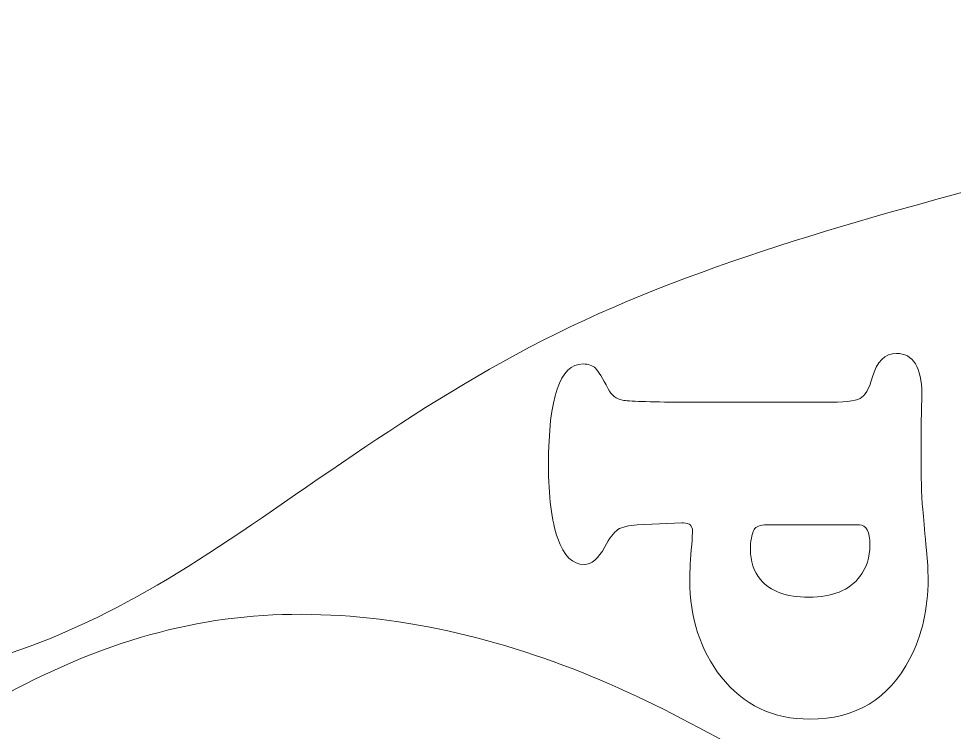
# Model space of a CAD drawing. Header units: centimetres. Extents: x -59 to 59, y -29 to 29.
# Drawn here: x 41.38 to 47.45, y 6.46 to 11.09 of the extents above; entities that cross this region are included whole.
import ezdxf

# ---------------------------------------------------------------- set-up
doc = ezdxf.new("R2010")
doc.units = ezdxf.units.CM
doc.header["$MEASUREMENT"] = 0
doc.layers.add('Camada 1', color=7, linetype='Continuous')

msp = doc.modelspace()

# ---------------------------------------------------------------- linework, layer by layer
at = {"layer": 'Camada 1', "color": 250, "lineweight": 9}
for points, knots in [([(44.87208, 9.04651), (45.82819, 9.51826), (46.94647, 9.81469), (48.06476, 10.11115), (48.06476, 10.11115), (48.06476, 10.11115), (49.06475, 10.30105), (49.06475, 10.30105), (49.06475, 10.30105), (49.06475, 10.30105), (49.06475, 29.10275), (49.06475, 29.10275), (49.06475, 29.10275), (49.06475, 29.10275), (24.06474, 29.10275), (24.06474, 29.10275), (24.06474, 29.10275), (24.06474, 29.10275), (24.06474, 10.30105), (24.06474, 10.30105), (24.06474, 10.30105), (24.06474, 10.30105), (25.06473, 10.11115), (25.06473, 10.11115), (25.06473, 10.11115), (26.18302, 9.81469), (27.3013, 9.51826), (28.25741, 9.04651), (28.25741, 9.04651), (29.21352, 8.57475), (30.00745, 7.92769), (30.71826, 7.49258), (30.71826, 7.49258), (31.42908, 7.05747), (32.0568, 6.83431), (32.71904, 6.79156), (32.71904, 6.79156), (33.38125, 6.74882), (34.07798, 6.88647), (34.72469, 7.13647), (34.72469, 7.13647), (35.37139, 7.38647), (35.96807, 7.74882), (36.56474, 8.11115), (36.56474, 8.11115), (37.16141, 7.74882), (37.7581, 7.38647), (38.4048, 7.13647), (38.4048, 7.13647), (39.05151, 6.88647), (39.74824, 6.74882), (40.41045, 6.79156), (40.41045, 6.79156), (41.0727, 6.83431), (41.70041, 7.05747), (42.41123, 7.49258), (42.41123, 7.49258), (43.12204, 7.92769), (43.91598, 8.57475), (44.87208, 9.04651)], [0, 0, 0, 0, 0.0625, 0.0625, 0.0625, 0.0625, 0.125, 0.125, 0.125, 0.125, 0.1875, 0.1875, 0.1875, 0.1875, 0.25, 0.25, 0.25, 0.25, 0.3125, 0.3125, 0.3125, 0.3125, 0.375, 0.375, 0.375, 0.375, 0.4375, 0.4375, 0.4375, 0.4375, 0.5, 0.5, 0.5, 0.5, 0.5625, 0.5625, 0.5625, 0.5625, 0.625, 0.625, 0.625, 0.625, 0.6875, 0.6875, 0.6875, 0.6875, 0.75, 0.75, 0.75, 0.75, 0.8125, 0.8125, 0.8125, 0.8125, 0.875, 0.875, 0.875, 0.875, 1, 1, 1, 1]), ([(45.68451, 8.59951), (45.68451, 8.59951), (46.61231, 8.59951), (46.61231, 8.59951), (46.61231, 8.59951), (46.73211, 8.59951), (46.80857, 8.60733), (46.84049, 8.6242), (46.84049, 8.6242), (46.873, 8.64045), (46.89949, 8.685), (46.91936, 8.75786), (46.91936, 8.75786), (46.94946, 8.86381), (47.00245, 8.9168), (47.0777, 8.9168), (47.0777, 8.9168), (47.13069, 8.9168), (47.17162, 8.89452), (47.19992, 8.84997), (47.19992, 8.84997), (47.22761, 8.80482), (47.24206, 8.74039), (47.24206, 8.6555), (47.24206, 8.6555), (47.24206, 8.6272), (47.24026, 8.55737), (47.23664, 8.44598), (47.23664, 8.44598), (47.23664, 8.44598), (47.23664, 8.34001), (47.23664, 8.34001), (47.23664, 8.34001), (47.23785, 8.14494), (47.23906, 8.03055), (47.24087, 7.99683), (47.24087, 7.99683), (47.24267, 7.96312), (47.2529, 7.84391), (47.27217, 7.63801), (47.27217, 7.63801), (47.2788, 7.56997), (47.28241, 7.50735), (47.28241, 7.45076), (47.28241, 7.45076), (47.28241, 7.25809), (47.24327, 7.0865), (47.1644, 6.93599), (47.1644, 6.93599), (47.02774, 6.67349), (46.81159, 6.54283), (46.51537, 6.54283), (46.51537, 6.54283), (46.27514, 6.54283), (46.08309, 6.63435), (45.93859, 6.81799), (45.93859, 6.81799), (45.80313, 6.99077), (45.73568, 7.19969), (45.73568, 7.44594), (45.73568, 7.44594), (45.73568, 7.50796), (45.73991, 7.58442), (45.74773, 7.67473), (45.74773, 7.67473), (45.75134, 7.7229), (45.75315, 7.75299), (45.75315, 7.76504), (45.75315, 7.76504), (45.75315, 7.79876), (45.73388, 7.81621), (45.69475, 7.81621), (45.69475, 7.81621), (45.69475, 7.81621), (45.68451, 7.81621), (45.68451, 7.81621), (45.68451, 7.81621), (45.68451, 7.81621), (45.39492, 7.80357), (45.39492, 7.80357), (45.39492, 7.80357), (45.33893, 7.80116), (45.29677, 7.79092), (45.26908, 7.77286), (45.26908, 7.77286), (45.24139, 7.7548), (45.21309, 7.71748), (45.18359, 7.66088), (45.18359, 7.66088), (45.14265, 7.58442), (45.09749, 7.54649), (45.04932, 7.54649), (45.04932, 7.54649), (44.97527, 7.54649), (44.91808, 7.60248), (44.87835, 7.71567), (44.87835, 7.71567), (44.83861, 7.82826), (44.81813, 7.98841), (44.81813, 8.19551), (44.81813, 8.19551), (44.81813, 8.63021), (44.8928, 8.84817), (45.04271, 8.84817), (45.04271, 8.84817), (45.07763, 8.84817), (45.10472, 8.83852), (45.12338, 8.81987), (45.12338, 8.81987), (45.14205, 8.80059), (45.16915, 8.75665), (45.20466, 8.68741), (45.20466, 8.68741), (45.22694, 8.64526), (45.25825, 8.62058), (45.29798, 8.61336), (45.29798, 8.61336), (45.33832, 8.60614), (45.46717, 8.60131), (45.68451, 8.59951)], [0, 0, 0, 0, 0.0322581, 0.0322581, 0.0322581, 0.0322581, 0.0645161, 0.0645161, 0.0645161, 0.0645161, 0.0967742, 0.0967742, 0.0967742, 0.0967742, 0.1290323, 0.1290323, 0.1290323, 0.1290323, 0.1612903, 0.1612903, 0.1612903, 0.1612903, 0.1935484, 0.1935484, 0.1935484, 0.1935484, 0.2258065, 0.2258065, 0.2258065, 0.2258065, 0.2580645, 0.2580645, 0.2580645, 0.2580645, 0.2903226, 0.2903226, 0.2903226, 0.2903226, 0.3225806, 0.3225806, 0.3225806, 0.3225806, 0.3548387, 0.3548387, 0.3548387, 0.3548387, 0.3870968, 0.3870968, 0.3870968, 0.3870968, 0.4193548, 0.4193548, 0.4193548, 0.4193548, 0.4516129, 0.4516129, 0.4516129, 0.4516129, 0.483871, 0.483871, 0.483871, 0.483871, 0.516129, 0.516129, 0.516129, 0.516129, 0.5483871, 0.5483871, 0.5483871, 0.5483871, 0.5806452, 0.5806452, 0.5806452, 0.5806452, 0.6129032, 0.6129032, 0.6129032, 0.6129032, 0.6451613, 0.6451613, 0.6451613, 0.6451613, 0.6774194, 0.6774194, 0.6774194, 0.6774194, 0.7096774, 0.7096774, 0.7096774, 0.7096774, 0.7419355, 0.7419355, 0.7419355, 0.7419355, 0.7741935, 0.7741935, 0.7741935, 0.7741935, 0.8064516, 0.8064516, 0.8064516, 0.8064516, 0.8387097, 0.8387097, 0.8387097, 0.8387097, 0.8709677, 0.8709677, 0.8709677, 0.8709677, 0.9032258, 0.9032258, 0.9032258, 0.9032258, 0.9354839, 0.9354839, 0.9354839, 0.9354839, 1, 1, 1, 1]), ([(46.83628, 7.80357), (46.83628, 7.80357), (46.23662, 7.80357), (46.23662, 7.80357), (46.23662, 7.80357), (46.19085, 7.80357), (46.16316, 7.79394), (46.15353, 7.77347), (46.15353, 7.77347), (46.13727, 7.73975), (46.12884, 7.697), (46.12884, 7.64523), (46.12884, 7.64523), (46.12884, 7.56756), (46.15051, 7.50193), (46.19446, 7.44895), (46.19446, 7.44895), (46.25648, 7.37249), (46.36124, 7.33456), (46.50814, 7.33456), (46.50814, 7.33456), (46.66107, 7.33456), (46.77185, 7.37911), (46.83989, 7.46882), (46.83989, 7.46882), (46.88324, 7.52481), (46.90491, 7.59345), (46.90491, 7.67292), (46.90491, 7.67292), (46.90491, 7.76022), (46.88203, 7.80357), (46.83628, 7.80357)], [0, 0, 0, 0, 0.1111111, 0.1111111, 0.1111111, 0.1111111, 0.2222222, 0.2222222, 0.2222222, 0.2222222, 0.3333333, 0.3333333, 0.3333333, 0.3333333, 0.4444444, 0.4444444, 0.4444444, 0.4444444, 0.5555556, 0.5555556, 0.5555556, 0.5555556, 0.6666667, 0.6666667, 0.6666667, 0.6666667, 0.7777778, 0.7777778, 0.7777778, 0.7777778, 1, 1, 1, 1]), ([(38.50416, 4.96058), (37.54805, 4.48883), (36.42977, 4.1924), (35.31148, 3.89594), (35.31148, 3.89594), (35.31148, 3.89594), (34.31149, 3.70604), (34.31149, 3.70604), (34.31149, 3.70604), (34.31149, 3.70604), (34.31149, -15.09566), (34.31149, -15.09566), (34.31149, -15.09566), (34.31149, -15.09566), (59.3115, -15.09566), (59.3115, -15.09566), (59.3115, -15.09566), (59.3115, -15.09566), (59.3115, 3.70604), (59.3115, 3.70604), (59.3115, 3.70604), (59.3115, 3.70604), (58.31151, 3.89594), (58.31151, 3.89594), (58.31151, 3.89594), (57.19322, 4.1924), (56.07494, 4.48883), (55.11883, 4.96058), (55.11883, 4.96058), (54.16272, 5.43234), (53.36879, 6.0794), (52.65798, 6.51451), (52.65798, 6.51451), (51.94716, 6.94962), (51.31944, 7.17278), (50.6572, 7.21553), (50.6572, 7.21553), (49.99499, 7.25827), (49.29826, 7.12062), (48.65155, 6.87062), (48.65155, 6.87062), (48.00485, 6.62062), (47.40817, 6.25827), (46.8115, 5.89594), (46.8115, 5.89594), (46.21483, 6.25827), (45.61814, 6.62062), (44.97144, 6.87062), (44.97144, 6.87062), (44.32473, 7.12062), (43.628, 7.25827), (42.96579, 7.21553), (42.96579, 7.21553), (42.30354, 7.17278), (41.67583, 6.94962), (40.96501, 6.51451), (40.96501, 6.51451), (40.2542, 6.0794), (39.46026, 5.43234), (38.50416, 4.96058)], [0, 0, 0, 0, 0.0625, 0.0625, 0.0625, 0.0625, 0.125, 0.125, 0.125, 0.125, 0.1875, 0.1875, 0.1875, 0.1875, 0.25, 0.25, 0.25, 0.25, 0.3125, 0.3125, 0.3125, 0.3125, 0.375, 0.375, 0.375, 0.375, 0.4375, 0.4375, 0.4375, 0.4375, 0.5, 0.5, 0.5, 0.5, 0.5625, 0.5625, 0.5625, 0.5625, 0.625, 0.625, 0.625, 0.625, 0.6875, 0.6875, 0.6875, 0.6875, 0.75, 0.75, 0.75, 0.75, 0.8125, 0.8125, 0.8125, 0.8125, 0.875, 0.875, 0.875, 0.875, 1, 1, 1, 1])]:
    msp.add_open_spline(points, degree=3, knots=knots, dxfattribs=at)

doc.saveas('drawing.dxf')
